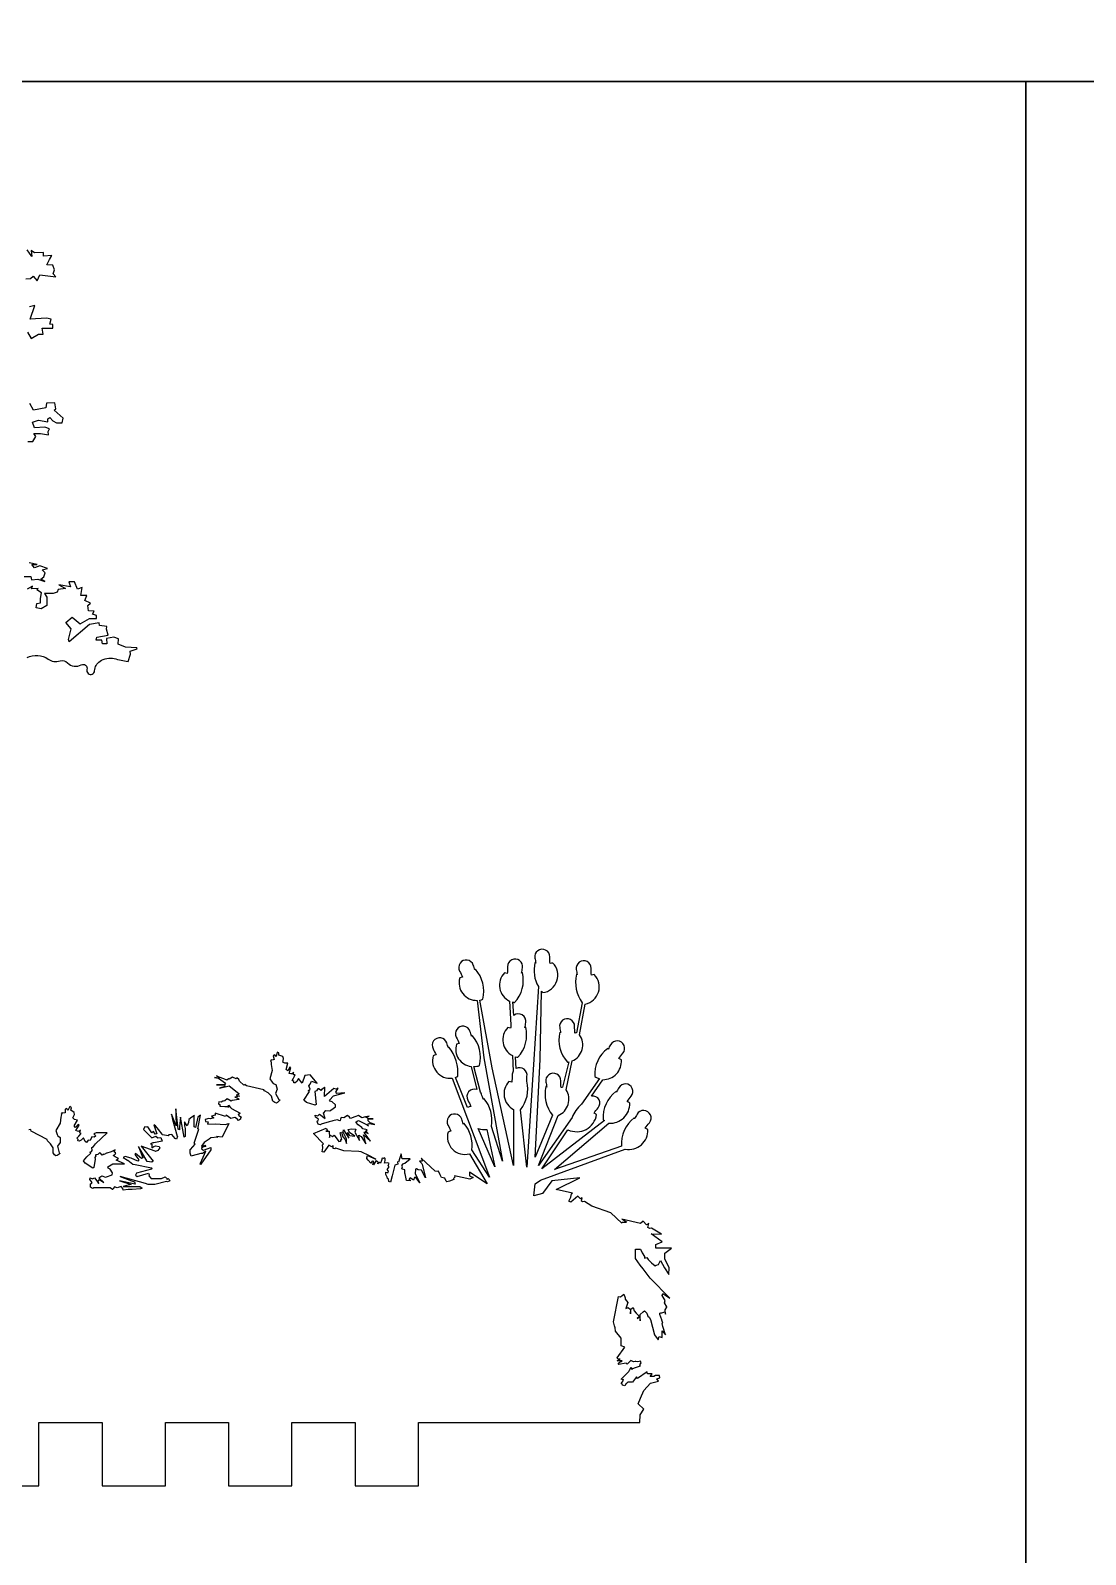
# Model space of a CAD drawing. Header units: millimetres. Extents: x 351 to 3123, y -188 to 617.
# Drawn here: x 517.2 to 684, y 54.1 to 295 of the extents above; entities that cross this region are included whole.
import ezdxf

# ---------------------------------------------------------------- set-up
doc = ezdxf.new("R2010")
doc.units = ezdxf.units.MM
doc.header["$LTSCALE"] = 25.4
doc.layers.add('animals', color=130, linetype='Continuous')
doc.layers.add('cut_through', color=3, linetype='Continuous')

msp = doc.modelspace()

# ---------------------------------------------------------------- linework, layer by layer
at = {"layer": 'animals'}
for points in [[(350.51, 286.92), (800.51, 286.92), (800.51, 616.92), (350.51, 616.92)], [(350.51, 49.32), (674.51, 49.32), (674.51, 286.92), (350.51, 286.92)], [(674.51, 49.32), (998.51, 49.32), (998.51, 286.92), (674.51, 286.92)]]:
    msp.add_lwpolyline(points, close=True, dxfattribs=at)
at = {"layer": 'cut_through'}
for points in [[(516.48, 255.75), (517.25, 255.78), (517.67, 256.15), (518.32, 255.42), (518.71, 256.34), (521.26, 256.03), (520.83, 256.54), (521.04, 257.14), (520.76, 257.91), (519.82, 257.95), (520.27, 258.77), (520.62, 259.4), (519.31, 259.32), (519.27, 259.91), (517.89, 259.82), (517.36, 260.22), (517.43, 259.23), (516.69, 260.29)], [(516.76, 247.29), (517.35, 246.29), (518.49, 246.97), (519.25, 246.97), (519.08, 247.95), (520.78, 247.94), (520.79, 248.53), (520.3, 248.54), (520.5, 249.34), (519.76, 249.53), (517.21, 249.37), (517.91, 251.5), (517.11, 251.31)], [(516.83, 230.02), (517.61, 230.03), (518.08, 230.79), (517.77, 231.31), (518.82, 231.29), (520.1, 231.08), (520.02, 231.61), (520.26, 232.03), (519.51, 232.3), (517.88, 232.17), (517.55, 233.05), (518.48, 233.4), (519.99, 233.12), (519.98, 233.62), (520.31, 233.81), (520.77, 233.28), (521.36, 232.95), (522.27, 232.96), (522.4, 233.71), (520.98, 234.95), (521.25, 235.18), (521.08, 236.13), (519.79, 236.1), (519.66, 235.32), (517.7, 234.96), (517.14, 236.05)], [(516.23, 208.69), (517.32, 208.7), (517.42, 208.17), (518.38, 208.26), (519.49, 207.91), (518.89, 208.25), (519.33, 208.63), (519.55, 209.25), (519.06, 209.72), (519.94, 209.93), (518.7, 210.37), (517.86, 210.06), (517.43, 210.56), (518.3, 210.56), (517.05, 210.85)], [(508.55, 65.01), (518.55, 65.01), (518.55, 75.01), (528.55, 75.01), (528.55, 65.01), (538.55, 65.01), (538.55, 75.01), (548.55, 75.01), (548.55, 65.01), (558.55, 65.01), (558.55, 75.01), (568.55, 75.01), (568.55, 65.01), (578.55, 65.01), (578.55, 75.01), (613.55, 75.01)]]:
    msp.add_lwpolyline(points, dxfattribs=at)
for points in [[(516.69, 195.9, -0.273619), (520.02, 195.64, 0.233572), (521.91, 195.35, -0.283329), (523.11, 195.05, 0.337932), (525.26, 194.73, -0.669244), (526.17, 194, 1.12459), (527.37, 193.79, -0.237424), (528.23, 195.3, -0.206069), (530.47, 195.72, 0.014394), (532.66, 195.28), (533.06, 196.4), (532.98, 196.89), (534.12, 197.24), (534.06, 197.4), (532.24, 197.53), (531.11, 198), (531.14, 198.84), (530.43, 199.09), (529.27, 198.88), (529.28, 198.07), (528.62, 198.06), (528.5, 198.63), (527.62, 198.62), (527.7, 199.09), (529.54, 199.43), (529.23, 200.35), (529.3, 200.8), (528.15, 200.97), (528.07, 201.39), (526.58, 201.11), (523.36, 198.37), (523.27, 198.71), (523.69, 200.41), (522.84, 201.41), (523.81, 202.24), (525.09, 201.19), (526.56, 202.05), (527.69, 202.06), (527.68, 202.51), (527.04, 202.74), (527.29, 203.19), (526.41, 203.25), (526.28, 204.1), (526.73, 204.48), (525.85, 204.89), (526.14, 205.71), (525.19, 205.7), (525.4, 206.95), (524.69, 206.68), (524.21, 207.87), (523.31, 207.86), (523.56, 207.05), (521.7, 207.36), (522.78, 206.78), (521.62, 206.65), (521.47, 206.22), (520.8, 206.01), (519.48, 206), (519.83, 205.4), (519.8, 204.1), (518.95, 203.6), (518.15, 203.73), (518.26, 204.43), (518.84, 204.53), (518.84, 205.21), (518.99, 206.12), (518.24, 206.57), (518.47, 206.79), (517.4, 206.73), (517.56, 207.18), (516.72, 206.68)], [(613.55, 75.01), (613.57, 76.2), (614.17, 77.1), (613.26, 77.98), (613.65, 78.85), (614.19, 80.07), (615.22, 81.23), (616.47, 81.52), (616.24, 81.91), (616.7, 82.08), (616.64, 82.43), (616.02, 82.43), (615.73, 82.28), (615.16, 82.28), (615.48, 82.68), (614.76, 82.68), (614.71, 82.99), (613.17, 81.97), (613, 82.2), (612.38, 81.4), (611.64, 81.4), (611.41, 81.17), (611.35, 81.17), (611.18, 80.78), (610.78, 80.89), (610.73, 81.06), (610.56, 81.17), (610.9, 81.57), (610.95, 81.8), (610.84, 81.74), (610.56, 81.86), (611.81, 83.05), (611.92, 83.28), (612.15, 83.73), (612.26, 83.39), (612.43, 83.56), (612.83, 83.68), (613.63, 83.96), (613.51, 84.13), (613.74, 84.42), (613.63, 84.7), (613.23, 84.59), (612.89, 84.67), (612.77, 84.64), (612.55, 84.59), (612.09, 84.81), (611.52, 84.25), (611.35, 84.36), (610.16, 84.19), (610.1, 84.25), (610.38, 84.53), (610.56, 84.64), (610.73, 84.76), (609.93, 84.76), (610.44, 85.04), (610.04, 85.04), (609.93, 85.21), (611.18, 86.92), (610.6, 87.13), (610.6, 88.36), (609.69, 89.46), (609.62, 89.98), (609.54, 90.28), (609.39, 90.94), (610.15, 94.94), (610.17, 94.94), (610.5, 94.86), (611.02, 95.31), (611.24, 94.71), (611.24, 94.49), (611.61, 93.97), (611.32, 93.01), (611.69, 93.16), (612.06, 92.87), (612.06, 92.2), (612.13, 92.91), (612.5, 93.16), (612.65, 92.64), (612.94, 92.27), (613.17, 92.05), (613.46, 91.76), (613.09, 91.46), (613.41, 91.67), (613.54, 91.61), (613.61, 91.09), (613.61, 92.05), (614.05, 92.5), (614.27, 92.64), (614.64, 92.27), (614.79, 91.83), (615.01, 91.68), (615.24, 91.31), (615.83, 88.87), (616.42, 88.06), (616.57, 88.58), (617.05, 88.43), (617.05, 89.48), (617.6, 88.87), (617.16, 90.2), (617.08, 90.65), (617.16, 90.72), (617.01, 91.16), (617.01, 91.24), (616.71, 92.05), (616.71, 92.27), (616.86, 92.35), (616.94, 92.35), (617.01, 92.35), (617.47, 92.5), (617.6, 92.13), (617.53, 92.79), (617.82, 93.24), (617.82, 93.31), (617.45, 93.9), (617.53, 94.27), (617.08, 95.08), (617.16, 95.38), (618.26, 94.65), (615.16, 97.82), (614.05, 99.3), (613.61, 99.89), (613.24, 100.41), (612.87, 100.92), (612.83, 102.4), (613.65, 102.4), (613.9, 101.81), (614.27, 101.22), (614.27, 101), (614.64, 101.07), (614.87, 100.78), (615.38, 100.26), (615.97, 99.74), (616.12, 99.89), (616.49, 99.96), (616.79, 100.63), (617.45, 99.45), (618.12, 98.41), (618.18, 99.46), (617.48, 100.86), (617.48, 101.77), (618.56, 102.56), (616.04, 102.56), (616.04, 103.12), (617.04, 103.54), (615.3, 104.84), (616.94, 104.75), (615.38, 105.73), (615.09, 105.66), (614.79, 105.8), (614.94, 106.47), (614.57, 106.25), (614.05, 106.84), (613.63, 106.48), (610.71, 107.14), (610.84, 107.09), (611.45, 106.72), (611.37, 106.61), (610.76, 106.61), (610.68, 106.53), (608.96, 108.16), (605.97, 109.18), (604.77, 109.94), (604.55, 109.88), (604.32, 109.99), (604.43, 110.51), (604.15, 110.34), (603.75, 110.79), (602.61, 109.82), (602.33, 109.99), (602.61, 110.62), (602.73, 111.13), (602.9, 111.25), (600.33, 111.85), (604.03, 113.69), (599.62, 113.2), (598.16, 111.18), (596.78, 110.83), (596.99, 112.73), (597.86, 113.29), (611.24, 118.2, 0.485646), (614.81, 121.3, 0.055643), (614.4, 121.51, -0.023752), (615.04, 122.38, 1.094148), (613.09, 123.71, 0.001773), (612.7, 123, 0.011725), (612.64, 123.13, 0.250577), (610.61, 118.68), (600.07, 114.97), (608.65, 122.31, 0.449491), (611.93, 125.49, 0.055643), (611.52, 125.7, -0.023752), (612.17, 126.57, 1.094148), (610.22, 127.9, 0.001773), (609.82, 127.19, 0.011725), (609.76, 127.32, 0.250577), (607.73, 122.87, 0.02414), (607.97, 122.74), (598.04, 115.08), (602.18, 121.26, 0.500707), (606.7, 123.66, 0.055643), (606.29, 123.87, -0.023752), (606.94, 124.74, 0.725559), (605.92, 126.56), (607.69, 129.18, 0.436871), (610.62, 132.29, 0.055643), (610.21, 132.51, -0.023752), (610.86, 133.37, 1.094148), (608.91, 134.71, 0.001773), (608.51, 133.99, 0.011725), (608.45, 134.13, 0.250577), (606.42, 129.67, 0.070291), (607.14, 129.37), (604.29, 125.29, 0.124708), (602.83, 123.2), (597.51, 115.61), (600.64, 123.53, 0.466868), (601.87, 127.6), (602.85, 132.14, 0.474115), (604.01, 136.27), (604.91, 141.13, 0.59272), (606.34, 145.78, 0.055643), (605.89, 145.68, -0.023752), (605.84, 146.77, 1.094148), (603.49, 146.57, 0.001773), (603.63, 145.77, 0.011725), (603.5, 145.83, 0.21389), (604.43, 141.32), (603.54, 136.59, 0.033264), (603.27, 136.52, -0.023752), (603.23, 137.6, 1.094148), (600.87, 137.41, 0.001773), (601.02, 136.6, 0.011725), (600.88, 136.67, 0.250577), (602.12, 131.93, 0.37747), (602.3, 132.01), (601.3, 128.02, -0.226366), (601.09, 127.93, -0.023752), (601.04, 129.01, 1.094148), (598.69, 128.81, 0.001773), (598.83, 128.01, 0.011725), (598.7, 128.08, 0.234179), (599.72, 123.58), (596.99, 116.91), (597.77, 132.36), (597.97, 143.19, 0.016643), (598.19, 142.93, 0.615054), (599.8, 147.61, 0.055643), (599.35, 147.52, -0.023752), (599.3, 148.6, 1.094148), (596.95, 148.4, 0.001773), (597.09, 147.6, 0.011725), (596.96, 147.66, 0.190793), (597.5, 143.88), (596.73, 131.57), (595.68, 115.34), (594.67, 124.44, 0.233898), (595.69, 128.93), (595.7, 129.67, 0.613443), (594.01, 130.94), (593.88, 132.8, 0.035693), (594.27, 132.72, 0.250577), (595.5, 137.46, 0.011725), (595.37, 137.39, 0.001773), (595.51, 138.19, 0.684423), (593.61, 139.34), (593.46, 141.46, 0.387002), (593.74, 141.36, 0.250577), (594.98, 146.09), (594.84, 146.03, 0.001773), (594.99, 146.83, 1.094148), (592.63, 147.03, -0.023752), (592.59, 145.94, 0.055643), (592.14, 146.04, 0.517249), (592.96, 141.59), (593.15, 137.86, -0.01218), (593.11, 137.31, 0.055643), (592.66, 137.4, 0.506593), (593.4, 132.99), (593.52, 130.5, 0.140672), (593.35, 129.87, -0.023752), (593.3, 128.78, 0.055643), (592.85, 128.88, 0.506819), (593.59, 124.47), (593.59, 115.61), (590.19, 131.05), (588.27, 141.75, 0.013019), (588.7, 141.88, 0.250577), (587.55, 146.64, 0.011725), (587.47, 146.52, 0.001773), (587.21, 147.29, 1.094148), (585.05, 146.35, -0.023752), (585.52, 145.38, 0.055643), (585.07, 145.25, 0.509478), (587.83, 141.71), (588.88, 132.62), (591.84, 116.33), (590.08, 121.8, 0.232867), (588.86, 126.22, 0.011725), (588.77, 126.1, 0.001773), (588.52, 126.88, 0.082732), (588.34, 127.22), (587.31, 131.24, 0.07987), (588.18, 131.41, 0.250577), (587.03, 136.17, 0.011725), (586.94, 136.05, 0.001773), (586.69, 136.82, 1.094148), (584.52, 135.88, -0.023752), (584.99, 134.91, 0.055643), (584.55, 134.78, 0.459893), (586.86, 131.26), (587.76, 127.63, 0.677887), (586.35, 125.94, -0.023752), (586.83, 124.96, 0.065414), (586.31, 124.8), (584.41, 129.54, 0.032925), (584.75, 129.68, 0.199166), (583.37, 134.34), (583.28, 134.21, 0.001773), (583.03, 134.99, 1.094148), (580.86, 134.05, -0.023752), (581.33, 133.08, 0.055643), (580.89, 132.95, 0.535743), (583.87, 129.42), (589.79, 113.79), (586.98, 118.07, 0.223091), (585.72, 122.29, 0.011725), (585.64, 122.17, 0.001773), (585.38, 122.95, 1.094148), (583.21, 122.01, -0.023752), (583.69, 121.04, 0.055643), (583.24, 120.91, 0.583916), (586.63, 117.46), (589.42, 112.72), (586.6, 114.54), (586.6, 113.98), (587.2, 113.7), (586.69, 113.47), (584.24, 113.98), (584.3, 113.75), (584.07, 113.58), (584.13, 113.41), (583.45, 113.12), (583.04, 113.03), (582.95, 113.14), (582.7, 113.6), (582.19, 113.72), (581.97, 114.15), (581.74, 114.72), (581.5, 114.69), (581.17, 114.75), (578.99, 116.8), (579.15, 116.49), (579.13, 116.33), (578.72, 116.3), (579.1, 115.96), (579.13, 115.83), (579.64, 113.66), (579.05, 114.88), (578.48, 114.92), (578.24, 115.09), (578.06, 115.04), (578.03, 114.28), (578.79, 112.9), (578.13, 113.73), (577.9, 113.71), (577.78, 113.29), (577.24, 113.66), (577.01, 113.41), (577.22, 113.32), (577.22, 113.17), (576.65, 113.23), (576.43, 114.29), (576.41, 114.33), (576.42, 114.94), (576.03, 115.02), (575.92, 115.11), (576.01, 115.41), (575.9, 115.7), (576.04, 115.72), (576.17, 115.94), (576.38, 116.01), (577.25, 116.69), (575.96, 116.65), (575.96, 116.65), (575.83, 117.46), (575.58, 116.82), (575.41, 116.13), (575.24, 116.18), (575.28, 115.84), (574.8, 115.65), (574.38, 114.01), (574.15, 112.99), (573.89, 113.09), (573.8, 113.44), (573.64, 113.55), (573.63, 113.8), (573.4, 114.22), (573.38, 114.56), (573.62, 114.49), (573.76, 114.52), (573.79, 114.73), (573.6, 114.98), (573.92, 115.4), (573.75, 115.61), (573.91, 115.95), (573.71, 116.04), (573.19, 116), (573.31, 116.42), (573.3, 116.71), (573.17, 116.84), (573.04, 116.72), (572.8, 116.79), (572.7, 116.43), (572.54, 116), (572.38, 116.11), (572.12, 115.86), (572.16, 116.14), (572.04, 116.27), (571.86, 116.42), (571.46, 115.7), (571.32, 115.77), (571.49, 116.27), (571.22, 116.31), (571.02, 115.98), (570.59, 116.46), (570.4, 116.74), (570.38, 116.84), (570.48, 117.18), (571.79, 116.62), (570.52, 117.31), (569.79, 117.6), (569.47, 117.79), (569.13, 117.81), (566.75, 117.96), (565.51, 118.34), (565.32, 118.24), (565.09, 118.28), (565.06, 118.77), (564.85, 118.55), (564.39, 118.85), (563.61, 117.72), (563.31, 117.8), (563.42, 118.43), (563.39, 118.91), (563.52, 119.05), (561.98, 120.7), (563.94, 121.51), (564.15, 121.13), (563.89, 121.07), (564.44, 121.05), (564.5, 120.03), (564.62, 120.39), (564.95, 120.2), (565.22, 120.39), (565.98, 119.4), (566.23, 119.47), (566.3, 119.43), (566.27, 119.75), (566.46, 119.75), (566.18, 120.76), (566.4, 120.87), (566.6, 120.14), (566.98, 119.72), (567.17, 119.12), (567.17, 119.83), (566.66, 120.89), (566.73, 121.23), (567.53, 119.94), (567.3, 120.74), (567.39, 120.81), (567.65, 120.37), (568.48, 120.26), (567.66, 120.83), (567.43, 121.29), (567.93, 121.42), (568.63, 121.37), (568.5, 120.89), (569.25, 119.58), (569.11, 120.42), (569.52, 120.18), (570.24, 119.03), (569.95, 120.2), (569.88, 120.46), (570.97, 119.45), (570.11, 120.63), (569.99, 120.87), (570.1, 120.95), (570.58, 120.7), (570.25, 121.08), (570.43, 121.26), (569.74, 121.4), (569.62, 121.64), (569.02, 122.02), (568.63, 122.46), (568.86, 122.63), (569.1, 122.75), (570.36, 122.08), (570.42, 122.07), (570.63, 121.91), (570.55, 122.12), (570.61, 122.18), (570.77, 122.28), (571.67, 122.09), (570.94, 122.38), (570.59, 122.66), (570.59, 122.99), (571.37, 122.98), (570.59, 123.04), (570.21, 123.24), (570.77, 123.39), (570.19, 123.32), (569.59, 123.15), (569.06, 123.5), (568.51, 123.32), (567.82, 123.05), (567.65, 123.28), (567.31, 123.51), (566.76, 123.14), (566.31, 123.19), (566.21, 122.94), (566.17, 122.71), (566.12, 122.7), (565.69, 122.85), (565.04, 122.68), (564.88, 122.63), (564.43, 122.51), (563.17, 122.14), (563.09, 122.04), (562.86, 122.08), (562.68, 122.14), (562.61, 122.4), (562.54, 122.65), (562.68, 122.74), (562.74, 122.92), (562.26, 123.28), (562.24, 123.55), (562.64, 123.49), (562.9, 123.73), (563.79, 123.05), (563.56, 123.91), (563.93, 124.33), (564.54, 124.28), (564.68, 124.38), (565.46, 124.91), (565.43, 125.23), (564.92, 125.69), (564.58, 125.76), (564.47, 125.95), (565.11, 126.61), (566.93, 127.11), (565.66, 126.98), (565.49, 127.2), (565.86, 127.85), (565.58, 127.67), (565.52, 127.7), (565.17, 127.77), (563.7, 126.52), (563.76, 127.99), (563.7, 127.97), (563.41, 127.67), (563.34, 127.71), (563.13, 127.49), (562.79, 127.72), (562.63, 127.73), (562.44, 127.41), (562.16, 127.29), (562.37, 125.27), (562.25, 125.13), (560.88, 125.57), (560.44, 125.93), (561.32, 127.32), (561.13, 127.44), (561.46, 127.68), (561.24, 128.23), (561.45, 128.45), (561.65, 128.94), (562.54, 128.61), (562.54, 128.61), (561.45, 129.93), (561.45, 129.93), (560.62, 129.83), (560.17, 128.63), (559.58, 129.35), (559.32, 128.9), (559.05, 128.67), (558.84, 128.66), (558.83, 128.88), (558.58, 129.03), (558.8, 129.41), (559.04, 129.92), (558.81, 129.96), (558.8, 130.39), (558.6, 130.12), (558.39, 130.12), (558.11, 130.15), (558.39, 131.1), (558.21, 131.16), (557.93, 130.59), (557.66, 130.79), (557.93, 131.79), (557.45, 131.77), (557.13, 131.95), (557.17, 132.18), (557.24, 132.53), (557.11, 132.82), (556.51, 133.03), (556.51, 133.42), (556.2, 133.55), (556.07, 132.86), (555.83, 133.12), (555.58, 132.95), (555.73, 132.39), (555.42, 132.25), (555.29, 132.32), (555.19, 132.08), (555.27, 131.99), (555.28, 131.56), (555.42, 130.62), (555.07, 129.32), (555.44, 128.77), (555.59, 128.6), (555.99, 128.43), (556.2, 127.67), (555.97, 127.01), (556.5, 126.07), (556.68, 126.01), (556.3, 125.58), (556.11, 125.47), (555.87, 125.57), (555.56, 125.81), (555.35, 126.57), (554.81, 127.08), (554.23, 127.41), (554.12, 127.6), (551.35, 128.2), (551.19, 128.38), (551.18, 128.43), (550.94, 128.31), (550.27, 128.95), (550.15, 129.19), (549.86, 129.49), (549.74, 129.29), (549.18, 129.57), (548.89, 129.44), (548.66, 129.27), (548.53, 129.34), (548.27, 129.11), (547.78, 129.3), (547.05, 129.59), (546.61, 129.8), (547.03, 129.56), (546.96, 129.43), (546.31, 129.5), (546.94, 129.4), (548.08, 128.62), (547.91, 128.39), (546.62, 128.39), (547.88, 128.35), (547.95, 128.1), (547.09, 127.84), (548.62, 128.22), (550.15, 127.01), (550.09, 126.83), (549.73, 126.73), (550.26, 126.6), (549.55, 126.41), (549.73, 126.35), (549.91, 126.29), (550.23, 126.11), (550.19, 126.04), (549.09, 125.9), (548.96, 125.76), (548.32, 126.13), (547.97, 125.82), (547.75, 125.81), (547.64, 125.81), (547.36, 125.65), (546.98, 125.66), (546.95, 125.38), (547.22, 125.18), (547.16, 125), (547.94, 124.94), (548.32, 124.93), (548.51, 124.82), (548.53, 125.15), (548.84, 124.8), (549, 124.63), (550.4, 123.87), (550.18, 123.7), (550.06, 123.72), (550.17, 123.53), (550.57, 123.26), (550.44, 123.12), (550.43, 122.95), (550.11, 122.75), (549.86, 123.07), (549.81, 123.05), (549.55, 123.2), (548.89, 123.02), (548.14, 123.58), (548.05, 123.34), (546.43, 123.88), (546.45, 123.58), (545.82, 123.41), (546.2, 123.13), (545.69, 122.99), (545.4, 123.05), (544.84, 122.9), (544.88, 122.58), (545.32, 122.54), (545.22, 122.13), (546.4, 122.18), (548, 122.1), (548.56, 122.25), (547.51, 120.09), (546.64, 120.18), (546.86, 120.08), (545.74, 119.99), (545.48, 119.76), (544.69, 119.27), (544.26, 118.66), (544.32, 118.62), (544.33, 118.57), (544.81, 118.81), (544.97, 118.64), (544.46, 118.5), (544.29, 118.34), (544.33, 118.19), (544.59, 118.04), (545.75, 118.47), (545.74, 118.08), (545.61, 117.95), (544.29, 115.98), (544.23, 115.78), (544.03, 115.85), (544.1, 115.98), (544.95, 117.88), (544.56, 117.62), (544.42, 117.49), (544.23, 117.49), (544.15, 117.53), (542.78, 117.16), (542.65, 117.09), (542.46, 117.55), (542.46, 118.14), (542.52, 118.14), (543.24, 119), (543.11, 119.13), (543.83, 121.36), (543.7, 121.42), (544.1, 123.59), (543.67, 123.26), (543.31, 121.62), (543.11, 121.75), (543.11, 123.39), (543.18, 123.52), (542.72, 123.26), (542.26, 122.87), (542.19, 122.41), (542, 121.88), (541.6, 122.54), (541.6, 121.88), (541.67, 121.49), (541.67, 120.18), (541.54, 120.11), (540.95, 123.26), (540.81, 121.74), (540.81, 121.74), (540.79, 121.26), (540.6, 121.36), (540.54, 121.9), (540.19, 124.57), (540.19, 123.72), (540.28, 121.91), (539.5, 123.72), (539.63, 123.13), (539.7, 122.87), (540.42, 120.24), (540.49, 120.18), (540.29, 119.78), (540.09, 119.91), (539.83, 120.18), (539.57, 120.51), (539.11, 120.44), (538.98, 120.31), (538.72, 120.37), (538.12, 120.44), (538.06, 120.51), (538.06, 120.57), (537.47, 121.29), (537.01, 121.88), (536.75, 122.02), (537.21, 120.64), (536.94, 120.57), (536.68, 120.97), (536.42, 120.77), (535.76, 121.75), (535.5, 121.69), (535.3, 121.75), (535.24, 121.69), (535.11, 121.29), (536.42, 119.98), (537.07, 120.24), (537.34, 119.98), (537.86, 120.05), (538.06, 119.46), (536.75, 119.19), (536.55, 119.19), (536.22, 119.06), (536.42, 119), (536.42, 118.41), (536.75, 118.6), (537.01, 118.73), (537.6, 118.6), (537.66, 118.41), (537.34, 118.01), (537.01, 117.82), (536.94, 117.91), (534.71, 118.67), (535.37, 117.88), (536.22, 116.83), (536.62, 116.31), (536.42, 116.17), (535.7, 116.24), (534.32, 118.6), (534.97, 116.83), (534.78, 116.7), (533.86, 117.49), (533.73, 117.36), (534.38, 116.5), (534.19, 116.31), (533.14, 116.76), (532.22, 117.03), (531.89, 116.9), (532.55, 116.44), (532.61, 116.44), (533.4, 115.85), (533.79, 115.78), (536.35, 115.26), (536.42, 115.19), (536.35, 115.06), (533.99, 114.4), (533.86, 114.07), (534.12, 113.88), (535.89, 114.4), (536.02, 114.14), (535.96, 114.01), (536.29, 113.58), (537.4, 113.58), (537.93, 113.55), (538.52, 113.81), (538.72, 113.62), (538.85, 113.42), (538.98, 113.55), (539.17, 113.42), (539.24, 113.22), (538.91, 113.02), (538.72, 113.09), (536.88, 112.63), (535.83, 112.63), (535.43, 112.76), (531.43, 113.88), (533.2, 113.22), (533.53, 113.09), (533.66, 113.02), (533.79, 112.66), (531.3, 113.22), (531.5, 113.16), (533.14, 112.63), (532.28, 112.43), (531.91, 112.3), (534.51, 112.3), (534.91, 112.04), (534.65, 111.91), (533.33, 111.84), (533.23, 111.84), (532.65, 111.82), (531.91, 111.74), (531.81, 112), (531.55, 112.32), (530.92, 112.11), (530.5, 112.26), (530.34, 112.05), (530.23, 111.84), (530.18, 111.84), (529.81, 112.11), (529.13, 112.11), (528.97, 112.11), (528.5, 112.11), (527.19, 112.08), (527.08, 112), (526.87, 112.11), (526.72, 112.21), (526.72, 112.47), (526.72, 112.74), (526.87, 112.79), (526.98, 112.95), (526.61, 113.42), (526.66, 113.68), (527.03, 113.52), (527.35, 113.68), (528.03, 112.79), (527.87, 113.05), (528.13, 113.42), (528.82, 112.95), (528.03, 113.68), (528.5, 114), (529.08, 113.79), (529.24, 113.84), (530.13, 114.15), (530.18, 114.47), (529.81, 115.05), (529.5, 115.2), (529.45, 115.41), (530.23, 115.89), (532.12, 115.89), (530.76, 116.46), (530.76, 116.46), (530.76, 116.46), (530.97, 116.62), (531.02, 116.62), (531.13, 116.73), (530.6, 116.99), (530.29, 117.22), (530.62, 117.43), (530.71, 117.62), (530.7, 117.61), (530.65, 117.67), (530.5, 117.72), (530.44, 117.78), (530.6, 118.09), (529.97, 117.78), (529.29, 117.57), (529.24, 117.57), (528.87, 117.36), (528.82, 117.41), (528.55, 117.25), (528.29, 117.57), (528.13, 117.62), (527.87, 117.36), (527.5, 117.3), (527.56, 117.15), (527.4, 116.88), (527.45, 116.62), (527.24, 115.31), (527.08, 115.2), (525.88, 115.99), (525.61, 116.36), (526.14, 116.99), (526.77, 117.57), (526.61, 117.72), (526.87, 117.83), (526.98, 117.99), (526.93, 118.46), (527.19, 118.62), (527.5, 119.04), (529.37, 120.79), (527.61, 120.79), (527.24, 120.61), (527.45, 120.4), (527.5, 120.24), (527.29, 120.09), (526.93, 120.14), (526.66, 119.56), (526.35, 119.61), (526.09, 119.25), (525.88, 119.4), (525.61, 119.98), (525.25, 119.61), (524.93, 119.46), (524.72, 119.51), (524.77, 119.72), (524.56, 119.93), (524.88, 120.24), (525.25, 120.66), (525.04, 120.77), (525.14, 121.19), (524.88, 120.98), (524.67, 121.03), (524.41, 121.14), (524.93, 121.98), (524.77, 122.08), (524.35, 121.61), (524.14, 121.87), (524.67, 122.76), (524.2, 122.87), (523.93, 123.13), (524.04, 123.34), (524.2, 123.66), (524.14, 123.97), (523.62, 124.34), (523.72, 124.71), (523.46, 124.92), (523.15, 124.29), (522.99, 124.6), (522.7, 124.5), (522.7, 123.92), (522.36, 123.87), (522.25, 123.97), (522.1, 123.76), (522.15, 123.66), (522.04, 123.24), (521.94, 122.29), (521.26, 121.14), (521.47, 120.51), (521.57, 120.3), (521.91, 120.03), (521.91, 119.25), (521.52, 118.67), (521.78, 117.62), (521.94, 117.51), (521.47, 117.2), (521.26, 117.15), (521.05, 117.3), (520.81, 117.62), (520.81, 118.41), (520.42, 119.04), (519.94, 119.51), (519.89, 119.72), (517.37, 121.03), (517.27, 121.24), (517.27, 121.29), (517, 121.24)]]:
    msp.add_lwpolyline(points, format="xyb", dxfattribs=at)
msp.add_lwpolyline([(589.33, 121.31), (590.63, 115.43), (588.01, 121.49, 0.121397)], format="xyb", close=True, dxfattribs=at)

doc.saveas('drawing.dxf')
